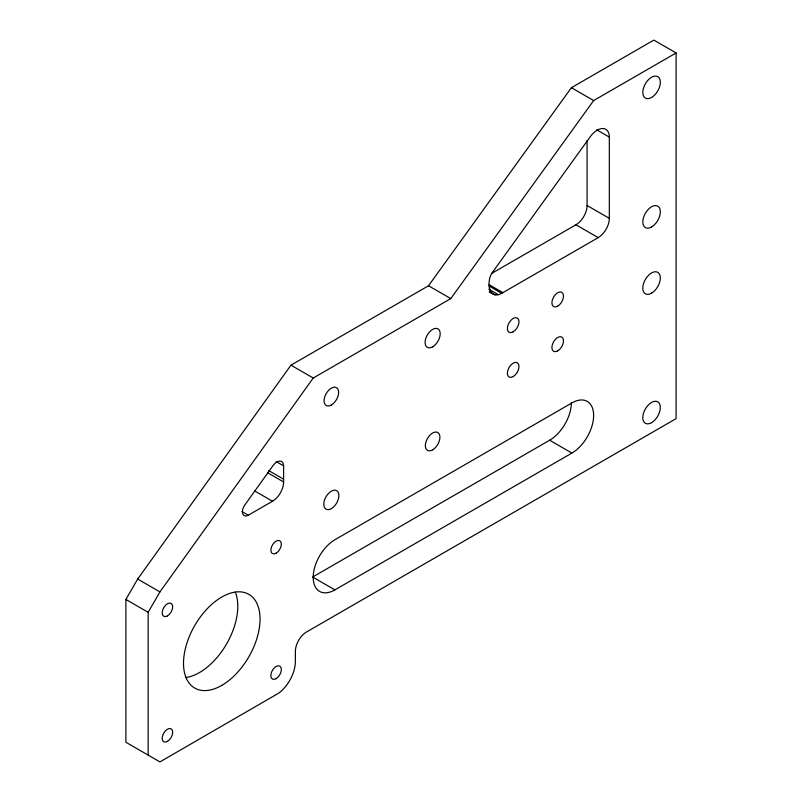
<?xml version="1.0" encoding="UTF-8"?>
<svg xmlns="http://www.w3.org/2000/svg" width="802" height="802" viewBox="0 0 802 802"><rect width="100%" height="100%" fill="white"/><g stroke="black" fill="none" stroke-linecap="round" stroke-linejoin="round"><path stroke-width="1.2" d="M283.617 481.972L283.617 465.862A9.534 5.504 -60 0 0 279.978 461.06A9.534 5.504 -60 0 0 272.991 465.661L244.901 504.859A8.311 4.802 -60 0 0 242.695 513.721A8.311 4.802 -60 0 0 248.299 515.215L272.49 501.25A15.729 9.083 -60 0 0 283.617 481.972L267.728 472.789M491.456 273.542L575.936 224.781A15.739 9.083 -60 0 0 587.074 205.502L587.074 140.52M609.33 218.355L609.33 137.122A17.093 9.865 -60 0 0 602.823 128.5A17.093 9.865 -60 0 0 590.312 136.671L493.18 271.337C485.862 279.567 487.666 302.214 502.884 292.65L598.202 237.633A15.739 9.083 -60 0 0 609.33 218.355L587.074 205.502M676.106 52.952L676.096 418.644L306.514 631.996A15.739 9.083 -60 0 0 295.387 651.274L295.367 661.46A27.268 15.739 -60 0 1 278.605 693.209L159.929 761.9L125.894 742.251L125.894 599.455L137.673 579.054L290.966 365.171L428.529 285.753L571.385 87.709L653.851 40.1L676.106 52.952L593.64 100.561L450.784 298.605L313.221 378.023L159.929 591.906L148.149 612.307L148.149 755.103M571.365 402.614A30.707 17.734 -60 0 1 549.651 440.228L312.66 577.029L334.915 589.881L571.906 453.08A30.707 17.734 -60 0 0 593.63 415.466A30.707 17.734 -60 0 0 571.906 402.925L334.915 539.736A30.707 17.734 -60 0 0 313.201 577.34A30.707 17.734 -60 0 0 334.915 589.881M571.385 87.709L593.64 100.561M596.618 129.774L609.33 137.122M575.936 224.781L598.202 237.633M489.1 284.7L502.884 292.65M489.09 286.043L501.811 293.382M488.799 289.191L498.333 294.705M489.832 291.788L495.135 294.845M489.24 291.968L492.428 293.803M428.529 285.753L450.784 298.605M549.651 440.228L571.906 453.08M290.966 365.171L313.221 378.023M276.199 461.581L283.617 465.862M268.78 470.624L283.617 479.185M254.475 490.844L272.49 501.25M241.933 511.546L248.299 515.215M137.673 579.054L159.929 591.906M125.894 599.455L148.149 612.307M235.337 592.127A54.115 31.248 -60 0 1 226.575 643.976A54.115 31.248 -60 0 1 186.034 677.489M513.18 331.827A8.18 4.722 -60 0 0 518.192 318.915A8.18 4.722 -60 0 0 508.167 324.7A8.18 4.722 -60 0 0 513.18 331.827M432.639 346.825A10.667 6.165 -60 0 0 439.175 329.983A10.667 6.165 -60 0 0 426.103 337.532A10.667 6.165 -60 0 0 432.639 346.825M331.346 508.618A10.667 6.165 -60 0 0 337.883 491.776A10.667 6.165 -60 0 0 324.81 499.315A10.667 6.165 -60 0 0 331.346 508.618M221.773 685.389A54.115 31.248 -60 0 0 254.916 599.986A54.115 31.248 -60 0 0 188.63 638.242A54.115 31.248 -60 0 0 221.773 685.389M651.575 97.473A12.391 7.158 -60 0 0 659.164 77.914A12.391 7.158 -60 0 0 643.986 86.676A12.391 7.158 -60 0 0 651.575 97.473M432.629 449.852A10.306 5.955 -60 0 0 438.945 433.581A10.306 5.955 -60 0 0 426.313 440.869A10.306 5.955 -60 0 0 432.629 449.852M331.346 405A10.306 5.955 -60 0 0 337.662 388.729A10.306 5.955 -60 0 0 325.041 396.018A10.306 5.955 -60 0 0 331.346 405M513.18 376.549A8.18 4.722 -60 0 0 518.192 363.637A8.18 4.722 -60 0 0 508.167 369.421A8.18 4.722 -60 0 0 513.18 376.549M557.701 350.855A8.18 4.722 -60 0 0 562.713 337.933A8.18 4.722 -60 0 0 552.688 343.717A8.18 4.722 -60 0 0 557.701 350.855M651.555 293.171A12.391 7.158 -60 0 0 659.144 273.612A12.391 7.158 -60 0 0 643.966 282.374A12.391 7.158 -60 0 0 651.555 293.171M651.565 226.986A12.391 7.158 -60 0 0 659.154 207.427A12.391 7.158 -60 0 0 643.976 216.189A12.391 7.158 -60 0 0 651.565 226.986M651.545 422.684A12.391 7.158 -60 0 0 659.134 403.125A12.391 7.158 -60 0 0 643.956 411.887A12.391 7.158 -60 0 0 651.545 422.684M557.701 306.133A8.18 4.722 -60 0 0 562.713 293.211A8.18 4.722 -60 0 0 552.688 298.996A8.18 4.722 -60 0 0 557.701 306.133M167.428 741.379A7.439 4.291 -60 0 0 171.989 729.65A7.439 4.291 -60 0 0 162.876 734.903A7.439 4.291 -60 0 0 167.428 741.379M276.109 553.179A7.378 4.261 -60 0 0 280.63 541.53A7.378 4.261 -60 0 0 271.587 546.753A7.378 4.261 -60 0 0 276.109 553.179M276.099 678.652A7.439 4.291 -60 0 0 280.66 666.913A7.439 4.291 -60 0 0 271.547 672.166A7.439 4.291 -60 0 0 276.099 678.652M167.438 615.906A7.439 4.291 -60 0 0 171.989 604.177A7.439 4.291 -60 0 0 162.886 609.43A7.439 4.291 -60 0 0 167.438 615.906"/></g></svg>
